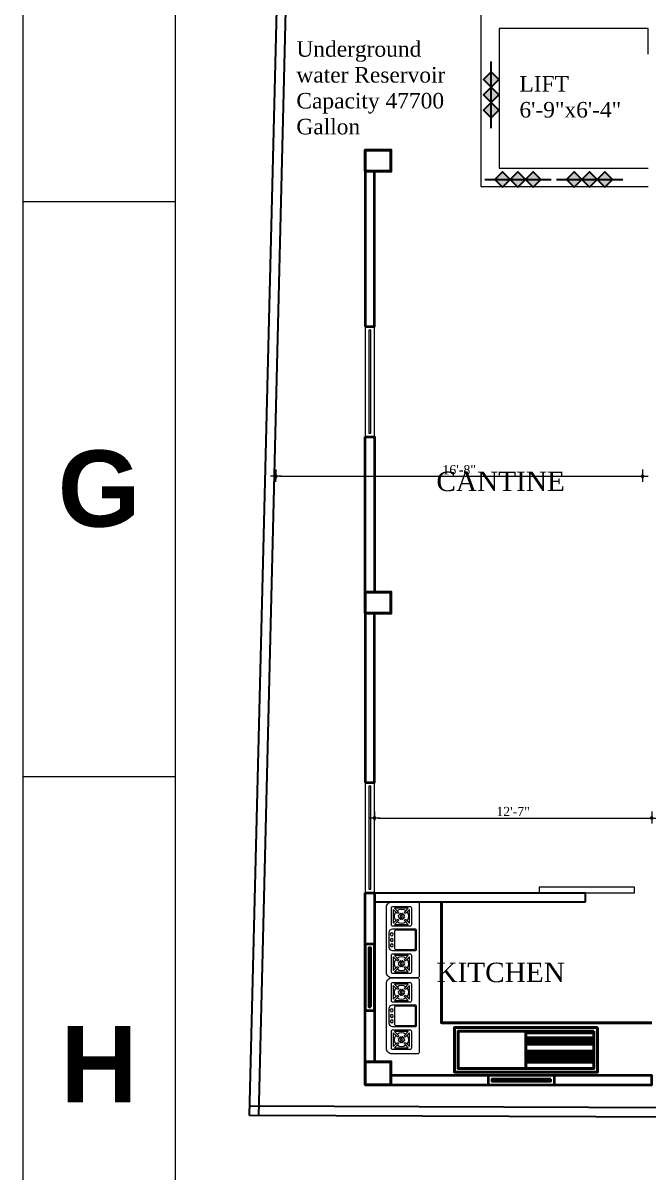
# Model space of a CAD drawing. Header units: inches. Extents: x -98933 to 1585249, y -3352739 to 192771.
# Drawn here: x 19148 to 19489, y 48359 to 48984 of the extents above; entities that cross this region are included whole.
import ezdxf

# ---------------------------------------------------------------- set-up
doc = ezdxf.new("R2010")
doc.units = ezdxf.units.IN
doc.header["$MEASUREMENT"] = 0
doc.header["$PDMODE"] = 35
doc.layers.get('0').update_dxf_attribs({"lineweight": 0})
doc.layers.get('Defpoints').update_dxf_attribs({"lineweight": 0})
for name, color, linetype, lineweight in [('A column', 106, 'Continuous', 40), ('A stair', 210, 'Continuous', 0), ('A WALL', 7, 'Continuous', 35), ('A window', 150, 'Continuous', 0), ('CHAIRS', 251, 'Continuous', 0), ('col', 1, 'Continuous', 35), ('DIM_WORKING', 7, 'Continuous', 0), ('Ferniture', 252, 'Continuous', 0), ('Inline', 7, 'Continuous', 0), ('Layer1', 134, 'Continuous', 0), ('New window', 132, 'Continuous', 35), ('Outline', 7, 'Continuous', 0), ('Scale', 7, 'Continuous', 0), ('Scale_Text', 7, 'Continuous', 0), ('Titelblk', 7, 'Continuous', 25), ('TITLE', 7, 'Continuous', 20)]:
    doc.layers.add(name, color=color, linetype=linetype, lineweight=lineweight)
for name, color, linetype in [('A site line', 7, 'Continuous'), ('BOUNDARY_WALLP1', 7, 'Continuous'), ('fire rated wall', 7, 'Continuous')]:
    doc.layers.add(name, color=color, linetype=linetype)
doc.styles.add('ARCH', font='times.ttf')
doc.styles.add('REG', font='times.ttf')
doc.styles.get("Standard").update_dxf_attribs({"font": 'arialbd.ttf', "height": 24})
doc.dimstyles.new('Dim-Pres', dxfattribs={"dimtxt": 5.5, "dimasz": 2, "dimexe": 1.5, "dimexo": 1.5, "dimgap": 1, "dimtad": 3, "dimdec": 0, "dimzin": 3, "dimdsep": 46, "dimlunit": 4, "dimtxsty": 'REG', "dimblk": 'point', "dimcen": 2, "dimclrd": 256, "dimclre": 256, "dimclrt": 7, "dimadec": 0, "dimazin": 0, "dimtfac": 0.75, "dimtdec": 0, "dimtmove": 1, "dimatfit": 3, "dimldrblk": 'point', "dimfxl": 0, "dimtolj": 1, "dimtzin": 0, "dimlwd": -1, "dimlwe": -1, "dimarcsym": 1})

# ---------------------------------------------------------------- blocks, each defined once
blk = doc.blocks.new('A$C410B7781')
at = {"layer": 'A window', "ltscale": 30}
blk.add_lwpolyline([(-51.04, 7.56), (-51.04, 2.56), (8.96, 2.56), (8.96, 7.56), (-51.04, 7.56)], dxfattribs=at)
blk.add_lwpolyline([(-49.04, 5.56), (-49.04, 4.56), (6.96, 4.56), (6.96, 5.56)], close=True, dxfattribs=at)
blk = doc.blocks.new('burner')
at = {"layer": 'Ferniture', "color": 8}
for points in [[(-26.38, -250.912), (-26.38, -251.268, 0.414214), (-26.362, -251.287), (-25.349, -251.287, 0.414214), (-25.33, -251.268), (-25.33, -250.912, 0.414214), (-25.405, -250.837), (-26.305, -250.837, 0.414214)], [(-26.318, -250.925), (-26.318, -251.162, 0.414214), (-26.299, -251.181), (-26.062, -251.181, 0.414214), (-26.043, -251.162), (-26.043, -250.925, 0.414214), (-26.062, -250.906), (-26.299, -250.906, 0.414214)], [(-26.293, -251.138), (-26.293, -250.949), (-26.242, -251, 0.414214), (-26.228, -251), (-26.225, -250.996, 0.414214), (-26.225, -250.982), (-26.275, -250.931), (-26.086, -250.931), (-26.136, -250.982, 0.414214), (-26.136, -250.996), (-26.133, -251, 0.414214), (-26.119, -251), (-26.068, -250.949), (-26.068, -251.138), (-26.119, -251.088, 0.414214), (-26.133, -251.088), (-26.136, -251.091, 0.414214), (-26.136, -251.105), (-26.086, -251.156), (-26.275, -251.156), (-26.225, -251.105, 0.414214), (-26.225, -251.091), (-26.228, -251.088, 0.414214), (-26.242, -251.088)], [(-26.003, -251.233), (-26.003, -250.919, -0.414214), (-25.953, -250.869), (-25.757, -250.869, -0.414214), (-25.707, -250.919), (-25.707, -251.233, -0.414214), (-25.726, -251.252), (-25.984, -251.252, -0.414214)], [(-25.988, -251.221), (-25.988, -250.964, -0.414214), (-25.97, -250.946), (-25.742, -250.946, -0.414214), (-25.724, -250.964), (-25.724, -251.221, -0.414214), (-25.742, -251.24), (-25.97, -251.24, -0.414214)], [(-25.664, -250.925), (-25.664, -251.162, 0.414214), (-25.645, -251.181), (-25.408, -251.181, 0.414214), (-25.389, -251.162), (-25.389, -250.925, 0.414214), (-25.408, -250.906), (-25.645, -250.906, 0.414214)], [(-25.639, -251.138), (-25.639, -250.949), (-25.588, -251, 0.414214), (-25.574, -251), (-25.57, -250.996, 0.414214), (-25.57, -250.982), (-25.621, -250.931), (-25.431, -250.931), (-25.482, -250.982, 0.414214), (-25.482, -250.996), (-25.479, -251, 0.414214), (-25.465, -251), (-25.414, -250.949), (-25.414, -251.138), (-25.465, -251.088, 0.414214), (-25.479, -251.088), (-25.482, -251.091, 0.414214), (-25.482, -251.105), (-25.431, -251.156), (-25.621, -251.156), (-25.57, -251.105, 0.414214), (-25.57, -251.091), (-25.574, -251.088, 0.414214), (-25.588, -251.088)], [(-26.193, -251.085, 0.029973), (-26.188, -251.086, -0.921201), (-26.17, -251.086, 0.029973), (-26.165, -251.084, -0.921201), (-26.151, -251.075, 0.029973), (-26.147, -251.071, -0.921201), (-26.139, -251.056, 0.029973), (-26.138, -251.051, -0.921201), (-26.138, -251.033, 0.029973), (-26.14, -251.029, -0.921201), (-26.149, -251.014, 0.029973), (-26.153, -251.01, -0.921201), (-26.168, -251.002, 0.029973), (-26.173, -251.001, -0.921201), (-26.191, -251.001, 0.029973), (-26.196, -251.003, -0.921201), (-26.21, -251.012, 0.029973), (-26.214, -251.016, -0.921201), (-26.222, -251.031, 0.029973), (-26.223, -251.036, -0.921201), (-26.223, -251.054, 0.029973), (-26.221, -251.059, -0.921201), (-26.212, -251.074, 0.029973), (-26.208, -251.077, -0.921201)], [(-25.539, -251.085, 0.029973), (-25.534, -251.086, -0.921201), (-25.516, -251.086, 0.029973), (-25.511, -251.084, -0.921201), (-25.496, -251.075, 0.029973), (-25.493, -251.071, -0.921201), (-25.485, -251.056, 0.029973), (-25.483, -251.051, -0.921201), (-25.484, -251.033, 0.029973), (-25.486, -251.029, -0.921201), (-25.495, -251.014, 0.029973), (-25.499, -251.01, -0.921201), (-25.514, -251.002, 0.029973), (-25.519, -251.001, -0.921201), (-25.536, -251.001, 0.029973), (-25.541, -251.003, -0.921201), (-25.556, -251.012, 0.029973), (-25.56, -251.016, -0.921201), (-25.568, -251.031, 0.029973), (-25.569, -251.036, -0.921201), (-25.569, -251.054, 0.029973), (-25.567, -251.059, -0.921201), (-25.558, -251.074, 0.029973), (-25.554, -251.077, -0.921201)]]:
    blk.add_lwpolyline(points, format="xyb", close=True, dxfattribs=at)
for centre, radius in [((-25.932, -250.91), 0.0209), ((-25.855, -250.91), 0.0209), ((-25.778, -250.91), 0.0209), ((-26.181, -251.043), 0.0149), ((-25.526, -251.043), 0.0149)]:
    blk.add_circle(centre, radius, dxfattribs=at)
for centre, start, end in [((-26.181, -251.044), 52.3105, 127.6895), ((-25.526, -251.044), 52.3105, 127.6895), ((-26.181, -251.044), 142.3105, 217.6895), ((-26.181, -251.044), 232.3105, 307.6895), ((-26.181, -251.044), 322.3105, 37.6895), ((-25.526, -251.044), 142.3105, 217.6895), ((-25.526, -251.044), 232.3105, 307.6895), ((-25.526, -251.044), 322.3105, 37.6895)]:
    blk.add_arc(centre, 0.0982, start, end, dxfattribs=at)
blk = doc.blocks.new('bfg')
at = {"layer": 'fire rated wall'}
h = blk.add_hatch(color=1, dxfattribs=at)
h.dxf.hatch_style = 1
h.paths.add_polyline_path([(9432308.7, -5613534.5), (9432321.4, -5613547.3), (9432334.2, -5613534.5)])
h.paths.add_polyline_path([(9432334.2, -5613534.5), (9432321.4, -5613521.8), (9432308.7, -5613534.5)])
h.paths.add_polyline_path([(9432334.2, -5613534.5), (9432359.7, -5613534.5), (9432346.9, -5613521.8)])
h.paths.add_polyline_path([(9432334.2, -5613534.5), (9432346.9, -5613547.3), (9432359.7, -5613534.5)])
at = {"layer": 'fire rated wall', "color": 1, "elevation": 0}
blk.add_lwpolyline([(9432291.7, -5613534.5), (9432376.7, -5613534.5)], dxfattribs=at)
for points in [[(9432321.4, -5613547.3), (9432334.2, -5613534.5), (9432321.4, -5613521.8), (9432308.7, -5613534.5)], [(9432346.9, -5613547.3), (9432359.7, -5613534.5), (9432346.9, -5613521.8), (9432334.2, -5613534.5)]]:
    blk.add_lwpolyline(points, close=True, dxfattribs=at)
blk = doc.blocks.new('3HR RATE')
at = {"layer": 'fire rated wall', "xscale": 1.292997314696549, "yscale": 1.292997314696549, "zscale": 1.292997314696549}
for p in [(-12191616.2, 7245476.7), (-12191583.2, 7245476.7)]:
    blk.add_blockref('bfg', p, dxfattribs=at)
blk = doc.blocks.new('dot')
at = {"color": 4}
for p, q in [((-1.5, 0), (1.5, 0)), ((0, 1.5), (0, -1.5))]:
    blk.add_line(p, q, dxfattribs=at)
at = {"color": 6, "const_width": 0.5}
blk.add_lwpolyline([(-0.25, 0, 1), (0.25, 0, 1)], format="xyb", close=True, dxfattribs=at)
blk = doc.blocks.new('point')
blk.add_blockref('dot', (0, 0))
blk = doc.blocks.new('*D454')
at = {"layer": 'Defpoints', "color": 0, "ltscale": 30, "transparency": 16777216}
for p in [(19286.02, 48767.4, -11.61), (19485.73, 48767.4, -9.61), (19485.73, 48737.36)]:
    blk.add_point(p, dxfattribs=at)
at = {"layer": 'Layer1', "ltscale": 30, "transparency": 16777216}
for p, q in [((19286.02, 48741.02), (19286.02, 48735.86)), ((19485.73, 48741.12), (19485.73, 48735.86)), ((19288.02, 48737.36), (19483.73, 48737.36))]:
    blk.add_line(p, q, dxfattribs=at)
at = {"layer": 'Layer1', "ltscale": 30, "transparency": 16777216, "xscale": 2, "yscale": 2, "zscale": 2, "rotation": 180}
blk.add_blockref('point', (19286.02, 48737.36), dxfattribs=at)
at = {"layer": 'Layer1', "ltscale": 30, "transparency": 16777216, "xscale": 2, "yscale": 2, "zscale": 2}
blk.add_blockref('point', (19485.73, 48737.36), dxfattribs=at)
at = {"layer": 'Layer1', "color": 7, "ltscale": 30, "transparency": 16777216, "insert": (19385.88, 48740.9), "char_height": 5, "attachment_point": 5, "style": 'REG'}
blk.add_mtext('\\A1;16\'-8"', dxfattribs=at)
blk = doc.blocks.new('*D455')
at = {"layer": 'Defpoints', "color": 0, "ltscale": 30, "transparency": 16777216}
for p in [(19339.73, 48570.78, -9.45), (19490.73, 48570.78, -9.7), (19490.73, 48551.45)]:
    blk.add_point(p, dxfattribs=at)
at = {"layer": 'Layer1', "ltscale": 30, "transparency": 16777216}
for p, q in [((19339.73, 48554.96), (19339.73, 48549.95)), ((19490.73, 48554.93), (19490.73, 48549.95)), ((19341.73, 48551.45), (19488.73, 48551.45))]:
    blk.add_line(p, q, dxfattribs=at)
at = {"layer": 'Layer1', "ltscale": 30, "transparency": 16777216, "xscale": 2, "yscale": 2, "zscale": 2, "rotation": 180}
blk.add_blockref('point', (19339.73, 48551.45), dxfattribs=at)
at = {"layer": 'Layer1', "ltscale": 30, "transparency": 16777216, "xscale": 2, "yscale": 2, "zscale": 2}
blk.add_blockref('point', (19490.73, 48551.45), dxfattribs=at)
at = {"layer": 'Layer1', "color": 7, "ltscale": 30, "transparency": 16777216, "insert": (19415.23, 48555), "char_height": 5, "attachment_point": 5, "style": 'REG'}
blk.add_mtext('\\A1;12\'-7"', dxfattribs=at)
blk = doc.blocks.new('PAGE')
at = {"layer": 'Inline', "color": 252, "lineweight": 15}
blk.add_lwpolyline([(178051640.63, 22656441.11), (178051640.63, 22657235.79), (178050505.36, 22657235.79), (178050505.36, 22656441.11)], close=True, dxfattribs=at)
at = {"layer": 'Outline', "color": 252, "lineweight": 15}
blk.add_lwpolyline([(178050483.42, 22657252.66), (178050483.42, 22656424.24)], dxfattribs=at)
at = {"layer": 'Scale', "color": 252, "lineweight": 9}
for p, q in [((178050483.42, 22656755.67), (178050505.36, 22656755.67)), ((178050483.42, 22656672.88), (178050505.36, 22656672.88))]:
    blk.add_line(p, q, dxfattribs=at)
at = {"layer": 'Scale_Text', "color": 252, "lineweight": 13, "char_height": 10.97, "width": 8.3603, "attachment_point": 5}
for s, insert in [('G', (178050494.39, 22656714.27)), ('H', (178050494.39, 22656631.49))]:
    blk.add_mtext(s, dxfattribs=dict(at, insert=insert))
blk = doc.blocks.new('Title')
at = {"layer": 'Titelblk', "color": 3, "linetype": 'Continuous', "lineweight": 0, "xscale": 3.014611567961765, "yscale": 3.014611567959946, "zscale": 3.014611567966516}
blk.add_blockref('PAGE', (-536855255.83, -68388223.96), dxfattribs=at)

msp = doc.modelspace()

# ---------------------------------------------------------------- linework, layer by layer
at = {"layer": 'A column', "color": 7, "ltscale": 30}
for p, q in [((19422.26, 48435.48, -11.6), (19422.26, 48415.26, -11.6)), ((19422.26, 48434.56, -11.6), (19459.26, 48434.56, -11.6)), ((19421.53, 48430.71, -11.6), (19458.53, 48430.71, -11.6)), ((19422.26, 48431.89, -11.6), (19459.26, 48431.89, -11.6)), ((19422.26, 48431.53, -11.6), (19459.26, 48431.53, -11.6)), ((19422.26, 48430.71, -11.6), (19459.26, 48430.71, -11.6)), ((19422.26, 48429.77, -11.6), (19459.26, 48429.77, -11.6)), ((19422.26, 48428.42, -11.6), (19459.26, 48428.42, -11.6)), ((19422.26, 48424.57, -11.6), (19459.26, 48424.57, -11.6)), ((19422.26, 48423.11, -11.6), (19459.26, 48423.11, -11.6)), ((19422.26, 48422.17, -11.6), (19459.26, 48422.17, -11.6)), ((19422.26, 48421.96, -11.6), (19459.26, 48421.96, -11.6)), ((19422.26, 48420.92, -11.6), (19459.26, 48420.92, -11.6)), ((19422.26, 48420.4, -11.6), (19459.26, 48420.4, -11.6)), ((19422.26, 48419.05, -11.6), (19459.26, 48419.05, -11.6)), ((19422.26, 48418.63, -11.6), (19459.26, 48418.63, -11.6))]:
    msp.add_line(p, q, dxfattribs=at)
at = {"layer": 'A column', "color": 7, "lineweight": -3, "extrusion": (-7.61652e-17, 0.000397092, 1), "elevation": 9.82}
for points in [[(19334.73, 48903.35), (19348.73, 48903.35), (19348.73, 48914.85), (19334.73, 48914.85)], [(19334.73, 48674.35), (19348.73, 48674.35), (19348.73, 48662.85), (19334.73, 48662.85)]]:
    msp.add_lwpolyline(points, close=True, dxfattribs=at)
at = {"layer": 'A column', "color": 7, "extrusion": (-1e-16, 0.000397092, 1), "elevation": 9.82}
for points in [[(19334.73, 48903.35), (19348.73, 48903.35), (19348.73, 48914.85), (19334.73, 48914.85)], [(19334.73, 48674.35), (19348.73, 48674.35), (19348.73, 48662.85), (19334.73, 48662.85)]]:
    msp.add_lwpolyline(points, close=True, dxfattribs=at)
at = {"layer": 'A column', "color": 7, "ltscale": 30, "elevation": -9.45}
msp.add_lwpolyline([(19376.18, 48505.78), (19376.18, 48440.04), (19490.73, 48440.04)], dxfattribs=at)
at = {"layer": 'A column', "color": 7, "ltscale": 30, "elevation": -11.6}
for points in [[(19461.26, 48437.48), (19383.25, 48437.48), (19383.25, 48413.26), (19461.26, 48413.26)], [(19459.26, 48435.48), (19385.25, 48435.48), (19385.25, 48415.26), (19459.26, 48415.26)]]:
    msp.add_lwpolyline(points, close=True, dxfattribs=at)
at = {"layer": 'A column', "color": 7, "lineweight": -3, "extrusion": (-7.61652e-17, 0.000397092, 1), "elevation": 9.82}
msp.add_lwpolyline([(19348.73, 48406.35), (19348.73, 48418.85), (19334.73, 48418.85), (19334.73, 48406.36), (19348.73, 48406.36)], dxfattribs=at)
at = {"layer": 'A column', "color": 7, "extrusion": (-1e-16, 0.000397092, 1), "elevation": 9.82}
msp.add_lwpolyline([(19348.73, 48406.35), (19348.73, 48418.85), (19334.73, 48418.85), (19334.73, 48406.36), (19348.73, 48406.36)], dxfattribs=at)
at = {"layer": 'A site line', "color": 7, "ltscale": 30, "elevation": -11.61}
for points in [[(19271.7, 48389.62), (19298.67, 49483.05), (21799.15, 49535.11), (21790.31, 49177.99)], [(19276.7, 48389.5), (19291.53, 48990.85)], [(21782.77, 48873.42), (21770.56, 48379.96), (19271.7, 48389.62)], [(21777.77, 48873.55), (21765.68, 48384.98), (19271.72, 48394.62)]]:
    msp.add_lwpolyline(points, dxfattribs=at)
at = {"layer": 'A WALL', "color": 7, "lineweight": -3, "ltscale": 30}
for p, q in [((19339.73, 48482.81, -9.45), (19334.73, 48482.81, -9.45)), ((19339.73, 48446.81, -9.45), (19334.73, 48446.81, -9.45)), ((19401.73, 48411.36, -9.4), (19401.73, 48406.36, -9.4)), ((19437.73, 48411.36, -9.4), (19437.73, 48406.36, -9.4))]:
    msp.add_line(p, q, dxfattribs=at)
for points, elevation in [([(19334.73, 48818.85), (19339.73, 48818.85), (19339.73, 48903.35), (19334.73, 48903.35)], -9.55), ([(19334.73, 48758.85), (19339.73, 48758.85), (19339.73, 48674.35), (19334.73, 48674.35)], -9.55), ([(19334.73, 48570.78), (19339.73, 48570.78), (19339.73, 48662.85), (19334.73, 48662.85)], -9.45), ([(19334.73, 48510.78), (19339.73, 48510.78), (19339.73, 48418.85), (19334.73, 48418.85)], -9.45)]:
    msp.add_lwpolyline(points, close=True, dxfattribs=dict(at, elevation=elevation))
at = {"layer": 'A WALL', "color": 7, "ltscale": 30}
for points, elevation in [([(19334.73, 48818.85), (19339.73, 48818.85), (19339.73, 48903.35), (19334.73, 48903.35)], -9.55), ([(19334.73, 48758.85), (19339.73, 48758.85), (19339.73, 48674.35), (19334.73, 48674.35)], -9.55), ([(19334.73, 48570.78), (19339.73, 48570.78), (19339.73, 48662.85), (19334.73, 48662.85)], -9.45), ([(19334.73, 48510.78), (19339.73, 48510.78), (19339.73, 48418.85), (19334.73, 48418.85)], -9.45), ([(19348.73, 48406.36), (19490.73, 48406.36), (19490.73, 48411.36), (19348.73, 48411.36)], -9.4)]:
    msp.add_lwpolyline(points, close=True, dxfattribs=dict(at, elevation=elevation))
at = {"layer": 'A WALL', "color": 7, "lineweight": -3, "ltscale": 30}
for points, elevation in [([(19339.73, 48510.78), (19454.73, 48510.78)], -9.45), ([(19454.73, 48505.78), (19454.73, 48510.78)], -9.7), ([(19339.73, 48505.78), (19454.73, 48505.78)], -9.45), ([(19401.73, 48411.36), (19348.73, 48411.36), (19348.73, 48406.36), (19401.73, 48406.36)], -9.4), ([(19437.73, 48406.36), (19490.73, 48406.36), (19490.73, 48411.36), (19437.73, 48411.36)], -9.4)]:
    msp.add_lwpolyline(points, dxfattribs=dict(at, elevation=elevation))
at = {"layer": 'CHAIRS', "color": 7, "ltscale": 30, "elevation": -9.45}
msp.add_lwpolyline([(19429.51, 48510.78), (19481.4, 48510.78), (19481.4, 48513.88), (19429.51, 48513.88)], close=True, dxfattribs=at)
at = {"layer": 'col', "color": 7, "ltscale": 30}
for points, elevation in [([(19339.73, 48446.81), (19339.73, 48482.81), (19334.73, 48482.81), (19334.73, 48446.81)], -9.45), ([(19337.73, 48448.81), (19337.73, 48480.81), (19336.73, 48480.81), (19336.73, 48448.81)], -9.45), ([(19437.73, 48411.36), (19401.73, 48411.36), (19401.73, 48406.36), (19437.73, 48406.36)], -9.4), ([(19435.73, 48409.36), (19403.73, 48409.36), (19403.73, 48408.36), (19435.73, 48408.36)], -9.4)]:
    msp.add_lwpolyline(points, close=True, dxfattribs=dict(at, elevation=elevation))
at = {"layer": 'DIM_WORKING', "color": 7, "lineweight": 5, "ltscale": 30, "elevation": -9.7}
for points in [[(19498.73, 48967), (19498.73, 48991), (19397.73, 48991), (19397.73, 48895), (19488.73, 48895)], [(19488.73, 48967), (19488.73, 48981), (19407.73, 48981), (19407.73, 48905), (19488.73, 48905)]]:
    msp.add_lwpolyline(points, dxfattribs=at)

# ---------------------------------------------------------------- block references
at = {"color": 7, "xscale": -39.37867338355863, "yscale": 39.37867338352953, "zscale": 39.37867338352437, "rotation": 90}
for p in [(9468.67, 47467.01, -9.45), (9468.67, 47425.66, -9.45)]:
    msp.add_blockref('burner', p, dxfattribs=at)
at = {"layer": 'Layer1', "xscale": 0.2533935670508072, "yscale": 0.2533935670508072, "zscale": 0.2533935670521235, "rotation": 90}
msp.add_blockref('3HR RATE', (16157.78, 47834.18), dxfattribs=at)
at = {"layer": 'Layer1', "xscale": 0.2533935670508072, "yscale": 0.2533935670508072, "zscale": 0.2533935670521235}
for p in [(18307.21, 52144.37, -9.55), (18346.27, 52144.37, -9.55)]:
    msp.add_blockref('3HR RATE', p, dxfattribs=at)
at = {"layer": 'New window', "color": 7, "lineweight": -3, "ltscale": 30, "rotation": 270}
for p in [(19332.17, 48767.81, -9.55), (19332.17, 48519.74, -9.45)]:
    msp.add_blockref('A$C410B7781', p, dxfattribs=at)
at = {"layer": 'New window', "color": 7, "ltscale": 30, "rotation": 270}
for p in [(19332.17, 48767.81, -9.55), (19332.17, 48519.74, -9.45)]:
    msp.add_blockref('A$C410B7781', p, dxfattribs=at)
at = {"layer": 'TITLE', "xscale": 1.253909077960998, "yscale": 1.253909077960998, "zscale": 1.253909067584736}
msp.add_blockref('Title', (147308.88, 157859.4), dxfattribs=at)

# ---------------------------------------------------------------- texts
at = {"layer": 'A stair', "color": 7, "ltscale": 30, "insert": (19297.21, 48974.07), "char_height": 8.448, "width": 92.7341, "attachment_point": 1, "style": 'ARCH'}
msp.add_mtext('Underground\\Pwater Reservoir \\PCapacity 47700 Gallon ', dxfattribs=at)
at = {"layer": 'A stair', "color": 7, "lineweight": 5, "ltscale": 30, "insert": (19418.69, 48955.09, -9.7), "char_height": 8.448, "width": 13.9397, "attachment_point": 1, "style": 'ARCH'}
msp.add_mtext('LIFT 6\'-9"x6\'-4"', dxfattribs=at)
at = {"layer": 'BOUNDARY_WALLP1', "color": 7, "lineweight": -3, "ltscale": 30, "char_height": 10.56, "width": 83.1802, "attachment_point": 1, "style": 'ARCH'}
for s, insert in [('CANTINE', (19373.44, 48739.88, -9.7)), ('KITCHEN', (19373.44, 48472.74, -9.7))]:
    msp.add_mtext(s, dxfattribs=dict(at, insert=insert))

# ---------------------------------------------------------------- dimensions: what is measured, and where the dimension line sits
at = {"layer": 'Layer1', "ltscale": 30}
for base, p1, p2, picture, middle in [((19485.73, 48737.36), (19286.02, 48767.4, -11.61), (19485.73, 48767.4, -9.61), '*D454', (19385.88, 48740.9)), ((19490.73, 48551.45), (19339.73, 48570.78, -9.45), (19490.73, 48570.78, -9.7), '*D455', (19415.23, 48555))]:
    dim = msp.add_linear_dim(base=base, p1=p1, p2=p2, dimstyle='Dim-Pres', override={"dimtxt": 5, "dimfxl": 4, "dimfxlon": 1}, dxfattribs=at)
    dim.commit()
    dim.dimension.update_dxf_attribs({"geometry": picture, "text_midpoint": middle})

doc.saveas('drawing.dxf')
